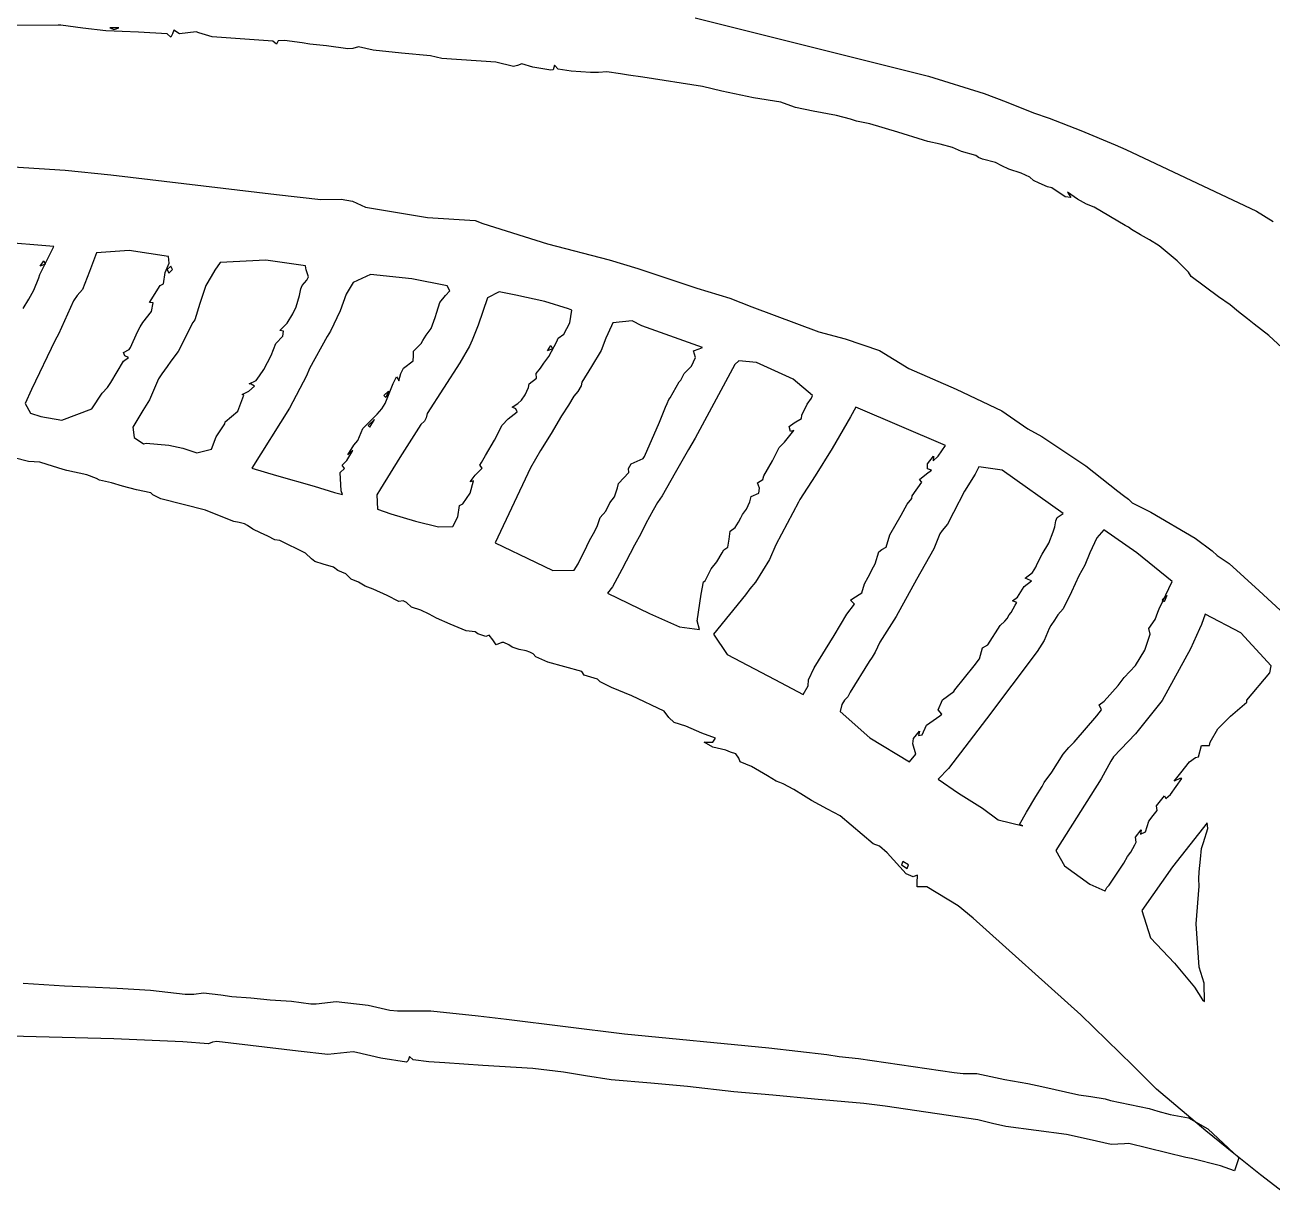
# Model space of a CAD drawing. Extents: x 0 to 208, y 1 to 205.
# Drawn here: x 192.625 to 196.287, y 198.779 to 202.226 of the extents above; entities that cross this region are included whole.
import ezdxf

# ---------------------------------------------------------------- set-up
doc = ezdxf.new("R2010")
doc.units = 0

msp = doc.modelspace()

# ---------------------------------------------------------------- linework, layer by layer
at = {"layer": 'test'}
for p, q in [((192.722643, 202.225449), (192.559502, 202.224602)), ((192.730404, 202.225489), (192.722643, 202.225449)), ((192.794878, 202.216006), (192.730404, 202.225489)), ((192.900659, 202.217687), (192.874808, 202.217687)), ((192.874808, 202.217687), (192.887734, 202.212466)), ((192.887734, 202.212466), (192.900659, 202.217687)), ((192.900659, 202.217687), (192.900659, 202.217687)), ((194.593799, 202.246954), (195.278667, 202.075908)), ((192.863226, 202.208838), (192.794878, 202.216006)), ((192.958885, 202.204548), (192.863226, 202.208838)), ((193.043069, 202.19944), (192.958885, 202.204548)), ((193.05402, 202.189929), (193.043069, 202.19944)), ((193.058592, 202.200258), (193.05402, 202.189929)), ((193.062543, 202.210587), (193.058592, 202.200258)), ((193.079448, 202.199976), (193.062543, 202.210587)), ((193.128244, 202.205423), (193.079448, 202.199976)), ((193.136005, 202.203165), (193.128244, 202.205423)), ((193.174943, 202.190719), (193.136005, 202.203165)), ((193.353333, 202.178104), (193.174943, 202.190719)), ((193.364283, 202.169298), (193.353333, 202.178104)), ((193.368855, 202.179599), (193.364283, 202.169298)), ((193.387595, 202.180446), (193.368855, 202.179599)), ((193.439606, 202.173842), (193.387595, 202.180446)), ((193.461647, 202.16896), (193.439606, 202.173842)), ((193.51094, 202.164444), (193.461647, 202.16896)), ((193.573746, 202.155639), (193.51094, 202.164444)), ((193.587659, 202.156485), (193.573746, 202.155639)), ((193.604959, 202.161932), (193.587659, 202.156485)), ((193.648027, 202.15149), (193.604959, 202.161932)), ((193.73076, 202.142656), (193.648027, 202.15149)), ((193.816076, 202.134924), (193.73076, 202.142656)), ((193.849683, 202.127812), (193.816076, 202.134924)), ((194.007581, 202.116607), (193.849683, 202.127812)), ((194.059885, 202.10402), (194.007581, 202.116607)), ((194.084777, 202.111556), (194.07202, 202.107294)), ((194.116405, 202.102129), (194.084777, 202.111556)), ((194.07202, 202.107294), (194.059885, 202.10402)), ((194.169666, 202.092703), (194.116405, 202.102129)), ((194.176807, 202.094397), (194.169666, 202.092703)), ((194.179996, 202.107322), (194.176807, 202.094397)), ((194.190946, 202.096146), (194.179996, 202.107322)), ((194.229382, 202.090135), (194.190946, 202.096146)), ((194.285628, 202.085789), (194.229382, 202.090135)), ((194.309871, 202.086635), (194.285628, 202.085789)), ((194.333776, 202.088047), (194.309871, 202.086635)), ((194.374514, 202.082797), (194.333776, 202.088047)), ((194.397769, 202.078903), (194.374514, 202.082797)), ((194.439295, 202.072355), (194.397769, 202.078903)), ((194.614947, 202.045403), (194.439295, 202.072355)), ((195.278667, 202.075908), (195.442418, 202.02464)), ((194.671824, 202.031207), (194.614947, 202.045403)), ((194.764895, 202.011621), (194.671824, 202.031207)), ((194.845037, 201.999457), (194.764895, 202.011621)), ((194.863128, 201.99274), (194.845037, 201.999457)), ((195.442418, 202.02464), (195.50611, 202.000002)), ((195.50611, 202.000002), (195.586563, 201.968328)), ((194.888302, 201.983314), (194.863128, 201.99274)), ((194.940028, 201.97321), (194.888302, 201.983314)), ((195.007908, 201.960285), (194.940028, 201.97321)), ((195.586563, 201.968328), (195.633099, 201.952354)), ((195.049253, 201.949052), (195.007908, 201.960285)), ((195.067372, 201.943408), (195.049253, 201.949052)), ((195.106152, 201.935393), (195.067372, 201.943408)), ((195.18888, 201.911432), (195.106152, 201.935393)), ((195.633099, 201.952354), (195.726173, 201.916402)), ((195.263858, 201.88781), (195.18888, 201.911432)), ((195.726173, 201.916402), (195.826743, 201.87386)), ((195.276783, 201.883944), (195.263858, 201.88781)), ((195.312975, 201.875392), (195.276783, 201.883944)), ((195.349173, 201.866107), (195.312975, 201.875392)), ((195.375871, 201.854451), (195.349173, 201.866107)), ((195.417776, 201.842796), (195.375871, 201.854451)), ((195.826743, 201.87386), (195.857764, 201.860454)), ((195.857764, 201.860454), (196.241798, 201.679375)), ((195.425593, 201.836643), (195.417776, 201.842796)), ((195.436882, 201.831845), (195.425593, 201.836643)), ((195.47477, 201.821657), (195.436882, 201.831845)), ((195.493962, 201.812683), (195.47477, 201.821657)), ((192.59066, 201.809042), (192.743156, 201.799418)), ((192.743156, 201.799418), (192.877866, 201.78542)), ((192.877866, 201.78542), (193.363632, 201.728044)), ((195.514253, 201.802692), (195.493962, 201.812683)), ((195.550172, 201.790331), (195.514253, 201.802692)), ((195.576108, 201.778647), (195.550172, 201.790331)), ((195.586719, 201.769474), (195.576108, 201.778647)), ((195.603371, 201.761629), (195.586719, 201.769474)), ((195.628347, 201.750622), (195.603371, 201.761629)), ((195.640454, 201.748082), (195.628347, 201.750622)), ((195.680115, 201.72144), (195.640454, 201.748082)), ((193.363632, 201.728044), (193.494363, 201.713453)), ((193.494363, 201.713453), (193.553966, 201.714864)), ((193.553966, 201.714864), (193.586853, 201.708147)), ((193.586853, 201.708147), (193.625489, 201.691186)), ((195.69623, 201.7189), (195.680115, 201.72144)), ((195.71607, 201.714723), (195.68686, 201.735156)), ((195.68686, 201.735156), (195.69623, 201.7189)), ((195.742684, 201.699314), (195.71607, 201.714723)), ((193.625489, 201.691186), (193.807373, 201.66048)), ((195.764838, 201.691299), (195.742684, 201.699314)), ((195.856097, 201.63705), (195.764838, 201.691299)), ((196.241798, 201.679375), (196.290245, 201.648675)), ((193.807373, 201.66048), (193.94705, 201.65207)), ((193.94705, 201.65207), (193.969713, 201.642869)), ((193.969713, 201.642869), (194.159917, 201.583507)), ((195.866201, 201.631744), (195.856097, 201.63705)), ((195.874696, 201.625423), (195.866201, 201.631744)), ((192.709938, 201.575016), (192.479128, 201.595082)), ((195.90083, 201.61007), (195.874696, 201.625423)), ((195.927697, 201.595197), (195.90083, 201.61007)), ((195.955863, 201.576993), (195.927697, 201.595197)), ((192.669089, 201.492985), (192.709938, 201.575016)), ((192.931536, 201.563439), (192.83588, 201.556496)), ((193.046942, 201.546534), (192.931536, 201.563439)), ((194.159917, 201.583507), (194.340889, 201.53648)), ((196.008399, 201.5333), (195.955863, 201.576993)), ((192.670492, 201.517395), (192.680708, 201.533453)), ((192.684772, 201.523716), (192.670492, 201.517395)), ((192.680708, 201.533453), (192.684772, 201.523716)), ((192.83588, 201.556496), (192.815193, 201.502451)), ((193.036952, 201.499092), (193.0492, 201.52627)), ((193.0492, 201.52627), (193.046942, 201.546534)), ((193.198744, 201.528937), (193.183052, 201.505569)), ((193.332568, 201.53492), (193.198744, 201.528937)), ((193.449515, 201.518749), (193.332568, 201.53492)), ((194.340889, 201.53648), (194.42538, 201.510911)), ((196.042008, 201.500237), (196.008399, 201.5333)), ((192.666154, 201.483164), (192.669089, 201.492985)), ((192.670492, 201.517395), (192.670492, 201.517395)), ((192.815193, 201.502451), (192.794506, 201.449664)), ((193.03238, 201.46625), (193.036952, 201.499092)), ((193.053755, 201.518019), (193.042805, 201.50769)), ((193.042805, 201.50769), (193.047377, 201.49736)), ((193.047377, 201.49736), (193.058327, 201.50769)), ((193.058327, 201.50769), (193.053755, 201.518019)), ((193.058327, 201.50769), (193.058327, 201.50769)), ((193.172525, 201.487253), (193.156777, 201.461176)), ((193.183052, 201.505569), (193.172525, 201.487253)), ((193.450643, 201.506557), (193.449515, 201.518749)), ((193.457784, 201.48604), (193.450643, 201.506557)), ((193.452817, 201.476839), (193.457784, 201.48604)), ((193.6403, 201.493406), (193.588803, 201.469812)), ((193.761633, 201.480819), (193.6403, 201.493406)), ((194.42538, 201.510911), (194.598216, 201.453259)), ((196.050249, 201.486945), (196.042008, 201.500237)), ((196.129971, 201.427483), (196.050249, 201.486945)), ((192.651394, 201.447293), (192.666154, 201.483164)), ((192.794506, 201.449664), (192.778335, 201.431235)), ((192.991457, 201.411355), (193.021909, 201.461086)), ((193.021909, 201.461086), (193.03238, 201.46625)), ((193.156777, 201.461176), (193.139336, 201.408152)), ((193.431339, 201.431119), (193.435291, 201.451157)), ((193.435291, 201.451157), (193.439778, 201.46064)), ((193.439778, 201.46064), (193.452817, 201.476839)), ((193.588803, 201.469812), (193.569019, 201.435325)), ((193.86476, 201.459793), (193.761633, 201.480819)), ((193.872521, 201.445654), (193.86476, 201.459793)), ((194.598216, 201.453259), (194.662992, 201.433503)), ((192.620547, 201.393417), (192.636916, 201.420539)), ((192.636916, 201.420539), (192.651394, 201.447293)), ((192.767667, 201.416136), (192.723874, 201.318403)), ((192.778335, 201.431235), (192.767667, 201.416136)), ((193.422054, 201.398373), (193.431339, 201.431119)), ((193.569019, 201.435325), (193.550449, 201.38667)), ((193.843649, 201.41063), (193.859877, 201.431261)), ((193.859877, 201.431261), (193.872521, 201.445654)), ((193.983975, 201.42522), (193.956148, 201.344784)), ((194.017585, 201.442125), (193.983975, 201.42522)), ((194.066706, 201.432304), (194.017585, 201.442125)), ((194.152022, 201.414242), (194.066706, 201.432304)), ((194.221829, 201.392115), (194.152022, 201.414242)), ((194.662992, 201.433503), (194.695222, 201.423484)), ((194.695222, 201.423484), (194.759712, 201.398141)), ((196.16462, 201.404228), (196.129971, 201.427483)), ((192.971279, 201.352552), (192.996848, 201.384714)), ((193.002295, 201.409944), (192.991457, 201.411355)), ((192.996848, 201.384714), (193.002295, 201.409944)), ((193.139336, 201.408152), (193.123814, 201.360352)), ((193.3953, 201.350734), (193.411471, 201.378222)), ((193.411471, 201.378222), (193.422054, 201.398373)), ((193.550449, 201.38667), (193.522791, 201.327205)), ((193.829962, 201.367419), (193.834421, 201.382377)), ((193.834421, 201.382377), (193.843649, 201.41063)), ((194.231255, 201.388164), (194.221829, 201.392115)), ((194.225555, 201.350987), (194.231255, 201.388164)), ((194.759712, 201.398141), (194.956393, 201.324791)), ((196.189201, 201.383541), (196.16462, 201.404228)), ((196.215476, 201.362854), (196.189201, 201.383541)), ((192.955813, 201.325035), (192.9638, 201.339626)), ((192.9638, 201.339626), (192.971279, 201.352552)), ((193.117915, 201.352591), (193.074789, 201.267275)), ((193.123814, 201.360352), (193.117915, 201.352591)), ((193.373766, 201.328805), (193.3953, 201.350734)), ((193.81777, 201.334354), (193.829962, 201.367419)), ((193.956148, 201.344784), (193.938707, 201.300834)), ((194.207972, 201.318264), (194.225555, 201.350987)), ((194.34779, 201.342207), (194.331195, 201.306012)), ((194.351938, 201.35138), (194.34779, 201.342207)), ((194.408521, 201.357334), (194.351938, 201.35138)), ((194.436808, 201.342207), (194.408521, 201.357334)), ((194.614915, 201.279097), (194.436808, 201.342207)), ((196.234808, 201.347304), (196.215476, 201.362854)), ((196.278344, 201.31392), (196.234808, 201.347304)), ((192.723874, 201.318403), (192.714138, 201.300792)), ((192.935239, 201.278477), (192.955813, 201.325035)), ((193.362026, 201.290451), (193.382318, 201.312211)), ((193.384858, 201.327112), (193.373766, 201.328805)), ((193.382318, 201.312211), (193.384858, 201.327112)), ((193.512546, 201.311232), (193.461179, 201.217692)), ((193.522791, 201.327205), (193.512546, 201.311232)), ((193.793329, 201.299782), (193.803546, 201.315163)), ((193.803546, 201.315163), (193.81777, 201.334354)), ((194.186693, 201.296589), (194.190982, 201.305874)), ((194.190982, 201.305874), (194.207972, 201.318264)), ((194.331195, 201.306012), (194.316858, 201.269817)), ((194.956393, 201.324791), (195.033759, 201.304528)), ((195.033759, 201.304528), (195.134837, 201.269659)), ((196.565361, 201.04768), (196.278344, 201.31392)), ((192.714138, 201.300792), (192.645022, 201.156015)), ((192.914721, 201.264055), (192.931711, 201.27334)), ((192.931711, 201.27334), (192.935239, 201.278477)), ((193.074789, 201.267275), (193.053594, 201.238836)), ((193.348705, 201.255255), (193.362026, 201.290451)), ((193.766151, 201.268597), (193.788475, 201.290525)), ((193.766433, 201.254175), (193.766151, 201.268597)), ((193.788475, 201.290525), (193.793329, 201.299782)), ((193.930692, 201.282743), (193.902391, 201.233622)), ((193.938707, 201.300834), (193.930692, 201.282743)), ((194.159794, 201.26918), (194.17001, 201.285238)), ((194.174074, 201.275502), (194.159794, 201.26918)), ((194.159794, 201.26918), (194.159794, 201.26918)), ((194.163296, 201.252997), (194.186693, 201.296589)), ((194.17001, 201.285238), (194.174074, 201.275502)), ((194.316858, 201.269817), (194.28889, 201.223378)), ((194.588443, 201.268824), (194.605291, 201.274553)), ((194.593946, 201.249294), (194.588443, 201.268824)), ((194.605291, 201.274553), (194.614915, 201.279097)), ((195.134837, 201.269659), (195.221106, 201.217053)), ((192.877586, 201.176578), (192.914693, 201.238796)), ((192.914693, 201.238796), (192.92903, 201.249746)), ((192.918813, 201.254375), (192.914721, 201.264055)), ((192.92903, 201.249746), (192.918813, 201.254375)), ((193.053594, 201.238836), (193.042983, 201.223003)), ((193.326776, 201.214178), (193.348705, 201.255255)), ((193.737308, 201.218164), (193.765022, 201.239923)), ((193.765022, 201.239923), (193.766433, 201.254175)), ((193.902391, 201.233622), (193.806114, 201.085374)), ((194.139054, 201.218086), (194.149411, 201.232818)), ((194.149411, 201.232818), (194.163296, 201.252997)), ((194.582347, 201.224402), (194.593946, 201.249294)), ((194.721841, 201.240153), (194.709931, 201.228723)), ((194.773547, 201.235242), (194.721841, 201.240153)), ((194.881048, 201.186127), (194.773547, 201.235242)), ((193.027545, 201.201244), (193.017554, 201.186483)), ((193.042983, 201.223003), (193.027545, 201.201244)), ((193.304735, 201.182343), (193.314133, 201.195551)), ((193.314133, 201.195551), (193.326776, 201.214178)), ((193.45243, 201.195791), (193.40189, 201.101306)), ((193.461179, 201.217692), (193.45243, 201.195791)), ((193.706461, 201.173431), (193.716367, 201.193131)), ((193.716367, 201.193131), (193.720205, 201.187147)), ((193.723338, 201.180713), (193.729011, 201.20298)), ((193.729011, 201.20298), (193.737308, 201.218164)), ((194.12689, 201.202761), (194.139054, 201.218086)), ((194.127454, 201.18882), (194.12689, 201.202761)), ((194.28889, 201.223378), (194.260112, 201.176842)), ((194.551274, 201.182887), (194.560616, 201.202389)), ((194.560616, 201.202389), (194.582347, 201.224402)), ((194.709931, 201.228723), (194.592888, 201.012465)), ((195.221106, 201.217053), (195.35951, 201.156818)), ((192.645022, 201.156015), (192.625605, 201.114238)), ((192.851876, 201.145053), (192.868188, 201.16162)), ((192.868188, 201.16162), (192.877586, 201.176578)), ((193.017554, 201.186483), (192.991279, 201.1251)), ((193.283201, 201.150876), (193.299175, 201.165241)), ((193.284048, 201.172466), (193.304735, 201.182343)), ((193.289692, 201.171337), (193.284048, 201.172466)), ((193.299175, 201.165241), (193.289692, 201.171337)), ((193.683319, 201.114749), (193.706461, 201.173431)), ((193.720205, 201.187147), (193.723338, 201.180713)), ((194.093729, 201.139544), (194.104143, 201.161839)), ((194.104143, 201.161839), (194.106118, 201.172761)), ((194.106118, 201.172761), (194.127454, 201.18882)), ((194.258136, 201.166343), (194.248456, 201.149749)), ((194.260112, 201.176842), (194.258136, 201.166343)), ((194.51975, 201.1315), (194.546589, 201.178541)), ((194.546589, 201.178541), (194.551274, 201.182887)), ((194.937924, 201.138257), (194.881048, 201.186127)), ((195.35951, 201.156818), (195.493944, 201.093301)), ((192.822147, 201.098856), (192.851876, 201.145053)), ((192.991279, 201.1251), (192.971609, 201.094075)), ((193.250858, 201.091601), (193.267707, 201.139474)), ((193.263389, 201.141449), (193.283201, 201.150876)), ((193.267707, 201.139474), (193.263389, 201.141449)), ((193.679572, 201.138382), (193.692413, 201.151138)), ((193.685357, 201.132596), (193.679572, 201.138382)), ((193.679572, 201.138382), (193.679572, 201.138382)), ((193.692413, 201.151138), (193.685357, 201.132596)), ((194.072506, 201.11468), (194.08292, 201.123937)), ((194.08292, 201.123937), (194.093729, 201.139544)), ((194.237223, 201.135694), (194.221645, 201.109335)), ((194.248456, 201.149749), (194.237223, 201.135694)), ((194.511537, 201.11468), (194.515714, 201.126618)), ((194.515714, 201.126618), (194.51975, 201.1315)), ((194.922458, 201.112434), (194.935384, 201.130157)), ((194.935384, 201.130157), (194.937924, 201.138257)), ((192.625605, 201.114238), (192.641268, 201.086326)), ((192.641268, 201.086326), (192.671519, 201.076392)), ((192.733174, 201.065131), (192.822065, 201.098811)), ((192.822065, 201.098811), (192.822147, 201.098856)), ((192.971609, 201.094075), (192.942049, 201.045059)), ((193.213292, 201.060576), (193.250858, 201.091601)), ((193.40189, 201.101306), (193.291107, 200.924454)), ((193.617231, 201.041151), (193.659528, 201.083705)), ((193.659528, 201.083705), (193.673667, 201.099227)), ((193.673667, 201.099227), (193.683319, 201.114749)), ((193.806114, 201.085374), (193.803574, 201.072449)), ((194.044707, 201.069948), (194.071066, 201.090381)), ((194.056391, 201.10373), (194.072506, 201.11468)), ((194.066607, 201.099101), (194.056391, 201.10373)), ((194.071066, 201.090381), (194.066607, 201.099101)), ((194.221645, 201.109335), (194.201212, 201.07877)), ((194.488959, 201.059946), (194.506655, 201.103899)), ((194.506655, 201.103899), (194.511537, 201.11468)), ((194.906936, 201.07984), (194.922458, 201.112434)), ((195.065502, 201.104229), (195.049952, 201.075793)), ((195.328234, 200.991295), (195.065502, 201.104229)), ((195.493944, 201.093301), (195.57063, 201.040537)), ((192.671519, 201.076392), (192.733174, 201.065131)), ((193.186481, 201.017162), (193.212727, 201.054762)), ((193.212727, 201.054762), (193.213292, 201.060576)), ((193.651987, 201.067437), (193.63336, 201.0496)), ((193.63336, 201.0496), (193.638299, 201.044661)), ((193.638299, 201.044661), (193.651987, 201.067465)), ((193.651987, 201.067465), (193.651987, 201.067437)), ((193.787515, 201.053032), (193.726335, 200.95564)), ((193.798465, 201.062994), (193.787515, 201.053032)), ((193.803574, 201.072449), (193.798465, 201.062994)), ((194.004123, 201.006439), (194.026362, 201.050841)), ((194.026362, 201.050841), (194.044707, 201.069948)), ((194.201212, 201.07877), (194.170475, 201.026082)), ((194.44471, 200.958956), (194.488959, 201.059946)), ((194.869287, 201.046538), (194.883624, 201.057827)), ((194.87338, 201.031919), (194.869287, 201.046538)), ((194.883624, 201.057827), (194.905807, 201.070216)), ((194.905807, 201.070216), (194.906936, 201.07984)), ((195.049952, 201.075793), (194.99578, 200.982792)), ((192.942049, 201.045059), (192.946226, 201.014791)), ((192.946226, 201.014791), (192.973037, 200.996588)), ((193.173132, 200.98038), (193.186481, 201.017162)), ((193.602922, 201.005854), (193.617231, 201.041151)), ((194.170475, 201.026082), (194.139453, 200.976981)), ((194.592888, 201.012465), (194.573471, 200.979022)), ((194.855286, 201.000984), (194.883568, 201.035362)), ((194.883568, 201.035362), (194.87338, 201.031919)), ((195.57063, 201.040537), (195.611033, 201.017282)), ((195.611033, 201.017282), (195.740443, 200.931966)), ((192.973037, 200.996588), (192.980798, 200.998563)), ((192.980798, 200.998563), (193.04771, 200.992439)), ((193.04771, 200.992439), (193.088714, 200.98338)), ((193.088714, 200.98338), (193.13033, 200.969494)), ((193.13033, 200.969494), (193.173262, 200.980444)), ((193.173262, 200.980444), (193.173132, 200.98038)), ((193.570072, 200.947637), (193.588162, 200.97611)), ((193.572979, 200.963749), (193.591069, 200.992222)), ((193.588162, 200.97611), (193.58057, 200.96993)), ((193.591069, 200.992222), (193.602922, 201.005854)), ((193.97782, 200.962277), (194.004123, 201.006439)), ((194.139453, 200.976981), (194.110238, 200.925275)), ((194.573471, 200.979022), (194.534945, 200.910614)), ((194.820573, 200.946273), (194.839764, 200.985208)), ((194.839764, 200.985208), (194.855286, 201.000984)), ((194.99578, 200.982792), (194.946176, 200.902576)), ((195.306644, 200.959452), (195.328234, 200.991295)), ((192.636087, 200.944723), (192.593627, 200.954713)), ((192.668661, 200.942465), (192.636087, 200.944723)), ((192.690816, 200.935889), (192.668661, 200.942465)), ((193.557174, 200.933357), (193.570072, 200.947637)), ((193.58057, 200.96993), (193.572979, 200.963749)), ((193.726335, 200.95564), (193.669707, 200.863649)), ((193.960605, 200.933462), (193.965741, 200.941703)), ((193.965741, 200.941703), (193.97782, 200.962277)), ((194.397762, 200.923847), (194.405664, 200.937902)), ((194.405664, 200.937902), (194.440872, 200.953339)), ((194.440872, 200.953339), (194.44471, 200.958956)), ((194.794609, 200.902068), (194.820573, 200.946273)), ((195.275657, 200.922622), (195.275939, 200.937524)), ((195.275939, 200.937524), (195.293098, 200.959452)), ((195.293098, 200.959452), (195.291969, 200.946527)), ((195.291969, 200.946527), (195.306644, 200.959452)), ((192.706338, 200.930978), (192.690816, 200.935889)), ((192.721832, 200.925814), (192.706338, 200.930978)), ((192.73789, 200.920847), (192.721832, 200.925814)), ((192.747994, 200.917403), (192.73789, 200.920847)), ((192.807142, 200.905042), (192.747994, 200.917403)), ((192.835581, 200.894515), (192.807142, 200.905042)), ((193.291107, 200.924454), (193.363728, 200.903401)), ((193.363728, 200.903401), (193.474898, 200.872167)), ((193.550712, 200.912275), (193.563835, 200.923959)), ((193.553534, 200.858198), (193.550712, 200.912275)), ((193.563835, 200.923959), (193.557174, 200.933357)), ((193.932439, 200.884892), (193.947001, 200.903801)), ((193.947001, 200.903801), (193.967575, 200.924685)), ((193.967575, 200.924685), (193.960605, 200.933462)), ((194.110238, 200.925275), (194.006445, 200.705819)), ((194.367909, 200.879437), (194.398327, 200.912445)), ((194.398327, 200.912445), (194.397762, 200.923847)), ((194.534945, 200.910614), (194.496168, 200.843711)), ((194.791589, 200.891711), (194.794609, 200.902068)), ((194.946176, 200.902576), (194.900501, 200.832929)), ((195.252063, 200.891691), (195.272637, 200.907749)), ((195.272637, 200.907749), (195.28703, 200.9187)), ((195.28703, 200.9187), (195.275657, 200.922622)), ((195.415689, 200.907244), (195.384243, 200.856949)), ((195.426441, 200.928975), (195.415689, 200.907244)), ((195.494942, 200.919239), (195.426441, 200.928975)), ((195.674336, 200.791141), (195.494942, 200.919239)), ((195.740443, 200.931966), (195.834894, 200.856991)), ((192.844076, 200.889915), (192.835581, 200.894515)), ((192.879538, 200.881166), (192.844076, 200.889915)), ((192.911288, 200.871966), (192.879538, 200.881166)), ((192.952543, 200.861524), (192.911288, 200.871966)), ((193.474898, 200.872167), (193.534128, 200.852863)), ((193.669707, 200.863649), (193.658503, 200.846011)), ((193.932298, 200.850955), (193.942627, 200.88715)), ((193.942627, 200.88715), (193.932439, 200.884892)), ((194.356309, 200.840603), (194.364832, 200.866511)), ((194.364832, 200.866511), (194.367909, 200.879437)), ((194.776518, 200.881918), (194.791589, 200.891711)), ((194.78188, 200.866452), (194.776518, 200.881918)), ((194.780469, 200.851043), (194.78188, 200.866452)), ((195.230168, 200.843267), (195.258723, 200.883337)), ((195.258723, 200.883337), (195.252063, 200.891691)), ((192.995023, 200.852295), (192.952543, 200.861524)), ((193.001034, 200.846368), (192.995023, 200.852295)), ((193.024289, 200.834769), (193.001034, 200.846368)), ((193.155765, 200.801817), (193.024289, 200.834769)), ((193.534128, 200.852863), (193.558004, 200.847078)), ((193.553545, 200.858282), (193.553534, 200.858198)), ((193.558004, 200.847078), (193.553545, 200.858282)), ((193.658503, 200.846011), (193.661043, 200.804439)), ((193.911441, 200.820331), (193.932298, 200.850955)), ((194.342368, 200.822823), (194.356309, 200.840603)), ((194.496168, 200.843711), (194.482988, 200.823532)), ((194.743809, 200.804363), (194.754138, 200.826348)), ((194.754138, 200.826348), (194.757412, 200.841983)), ((194.757412, 200.841983), (194.780469, 200.851043)), ((194.900501, 200.832929), (194.896522, 200.825168)), ((195.216254, 200.81877), (195.229886, 200.835506)), ((195.229886, 200.835506), (195.230168, 200.843267)), ((195.384243, 200.856949), (195.3515, 200.794079)), ((195.834894, 200.856991), (195.850726, 200.844066)), ((195.850726, 200.844066), (195.866249, 200.833708)), ((195.866249, 200.833708), (195.876804, 200.823379)), ((193.211755, 200.7789), (193.155765, 200.801817)), ((193.661043, 200.804439), (193.699826, 200.790215)), ((193.699826, 200.790215), (193.772422, 200.768851)), ((193.896822, 200.781793), (193.901338, 200.814771)), ((193.901338, 200.814771), (193.911441, 200.820331)), ((194.314371, 200.779558), (194.331474, 200.798665)), ((194.331474, 200.798665), (194.342368, 200.822823)), ((194.470062, 200.801349), (194.44867, 200.762052)), ((194.482988, 200.823532), (194.470062, 200.801349)), ((194.732661, 200.788305), (194.743809, 200.804363)), ((194.896522, 200.825168), (194.830612, 200.699317)), ((195.198446, 200.786905), (195.216254, 200.81877)), ((195.3515, 200.794079), (195.333946, 200.760094)), ((195.656556, 200.780331), (195.674336, 200.791141)), ((195.876804, 200.823379), (195.931098, 200.795151)), ((195.931098, 200.795151), (196.061087, 200.718931)), ((193.238877, 200.768458), (193.211755, 200.7789)), ((193.254399, 200.765551), (193.238877, 200.768458)), ((193.269893, 200.760866), (193.254399, 200.765551)), ((193.27915, 200.755956), (193.269893, 200.760866)), ((193.294757, 200.745147), (193.27915, 200.755956)), ((193.772422, 200.768851), (193.839642, 200.7522)), ((193.839642, 200.7522), (193.881687, 200.753329)), ((193.881687, 200.753329), (193.881752, 200.753354)), ((193.881752, 200.753354), (193.896822, 200.781793)), ((194.298764, 200.739313), (194.306525, 200.756811)), ((194.306525, 200.756811), (194.314371, 200.779558)), ((194.44867, 200.762052), (194.433684, 200.732016)), ((194.710619, 200.750064), (194.720271, 200.766602)), ((194.720271, 200.766602), (194.72792, 200.778991)), ((194.72792, 200.778991), (194.732661, 200.788305)), ((195.165333, 200.729241), (195.198446, 200.786905)), ((195.333946, 200.760094), (195.31817, 200.742144)), ((195.649077, 200.75273), (195.652153, 200.769946)), ((195.652153, 200.769946), (195.656556, 200.780331)), ((193.316911, 200.734676), (193.294757, 200.745147)), ((193.33884, 200.724827), (193.316911, 200.734676)), ((193.359132, 200.714328), (193.33884, 200.724827)), ((194.280279, 200.706181), (194.286967, 200.719022)), ((194.286967, 200.719022), (194.298764, 200.739313)), ((194.433684, 200.732016), (194.414972, 200.698409)), ((194.688945, 200.692575), (194.692924, 200.716451)), ((194.692924, 200.716451), (194.696508, 200.739706)), ((194.696508, 200.739706), (194.710619, 200.750064)), ((195.15379, 200.692549), (195.165333, 200.729241)), ((195.311396, 200.732182), (195.294463, 200.688073)), ((195.31817, 200.742144), (195.311396, 200.732182)), ((195.631777, 200.704417), (195.645041, 200.738026)), ((195.645041, 200.738026), (195.649077, 200.75273)), ((195.773207, 200.719936), (195.752717, 200.675892)), ((195.793357, 200.744094), (195.773207, 200.719936)), ((195.890549, 200.676333), (195.793357, 200.744094)), ((196.061087, 200.718931), (196.111311, 200.682194)), ((193.373327, 200.71207), (193.359132, 200.714328)), ((193.448678, 200.675105), (193.373327, 200.71207)), ((194.006445, 200.705819), (194.124132, 200.648836)), ((194.259902, 200.664073), (194.270232, 200.68476)), ((194.270232, 200.68476), (194.280279, 200.706181)), ((194.414972, 200.698409), (194.377722, 200.626846)), ((194.672773, 200.676404), (194.677148, 200.68535)), ((194.677148, 200.68535), (194.688945, 200.692575)), ((194.830612, 200.699317), (194.811421, 200.65697)), ((195.132454, 200.678692), (195.14157, 200.685832)), ((195.14157, 200.685832), (195.15379, 200.692549)), ((195.294463, 200.688073), (195.2432, 200.597584)), ((195.611852, 200.672593), (195.631777, 200.704417)), ((196.111311, 200.682194), (196.126382, 200.668253)), ((193.466627, 200.658425), (193.448678, 200.675105)), ((193.47659, 200.650918), (193.466627, 200.658425)), ((193.500833, 200.643129), (193.47659, 200.650918)), ((193.531617, 200.634041), (193.500833, 200.643129)), ((194.124132, 200.648836), (194.175838, 200.624141)), ((194.238369, 200.624901), (194.249545, 200.643386)), ((194.249545, 200.643386), (194.259902, 200.664073)), ((194.640572, 200.628934), (194.656856, 200.64948)), ((194.656856, 200.64948), (194.672773, 200.676404)), ((194.811421, 200.65697), (194.790734, 200.623354)), ((195.117214, 200.635309), (195.121702, 200.643973)), ((195.121702, 200.643973), (195.132454, 200.678692)), ((195.593423, 200.634346), (195.597487, 200.644083)), ((195.597487, 200.644083), (195.611852, 200.672593)), ((195.752717, 200.675892), (195.737675, 200.639697)), ((195.994192, 200.591754), (195.890549, 200.676333)), ((196.126382, 200.668253), (196.161292, 200.644998)), ((196.161292, 200.644998), (196.249608, 200.564852)), ((193.544571, 200.624389), (193.531617, 200.634041)), ((193.567206, 200.614314), (193.544571, 200.624389)), ((193.574995, 200.606722), (193.567206, 200.614314)), ((193.582784, 200.599131), (193.574995, 200.606722)), ((194.175838, 200.624141), (194.238293, 200.624988)), ((194.238293, 200.624988), (194.238369, 200.624901)), ((194.377722, 200.626846), (194.3506, 200.576458)), ((194.622623, 200.593983), (194.640572, 200.628934)), ((194.790734, 200.623354), (194.770047, 200.590402)), ((195.100874, 200.604852), (195.117214, 200.635309)), ((195.562068, 200.601298), (195.584082, 200.618288)), ((195.584082, 200.618288), (195.593423, 200.634346)), ((195.719585, 200.608216), (195.697938, 200.56168)), ((195.737675, 200.639697), (195.719585, 200.608216)), ((193.605164, 200.589676), (193.582784, 200.599131)), ((193.62413, 200.578303), (193.605164, 200.589676)), ((193.647385, 200.569272), (193.62413, 200.578303)), ((194.3506, 200.576458), (194.335614, 200.557379)), ((194.611051, 200.555107), (194.617994, 200.590597)), ((194.617994, 200.590597), (194.622623, 200.593983)), ((194.754356, 200.570139), (194.74095, 200.552359)), ((194.770047, 200.590402), (194.754356, 200.570139)), ((195.082444, 200.55868), (195.090516, 200.585463)), ((195.090516, 200.585463), (195.100874, 200.604852)), ((195.2432, 200.597584), (195.183538, 200.489219)), ((195.549425, 200.561392), (195.558992, 200.576914)), ((195.558992, 200.576914), (195.581005, 200.593904)), ((195.571551, 200.597601), (195.562068, 200.601298)), ((195.581005, 200.593904), (195.571551, 200.597601)), ((195.956315, 200.511391), (195.994192, 200.591754)), ((193.688674, 200.550504), (193.647385, 200.569272)), ((193.723537, 200.533373), (193.688674, 200.550504)), ((193.736378, 200.535631), (193.723537, 200.533373)), ((193.745465, 200.530522), (193.736378, 200.535631)), ((194.335614, 200.557379), (194.45971, 200.498076)), ((194.599029, 200.475961), (194.611051, 200.555107)), ((194.74095, 200.552359), (194.647614, 200.437334)), ((195.049227, 200.537175), (195.055916, 200.542537)), ((195.060967, 200.525124), (195.049227, 200.537175)), ((195.055916, 200.542537), (195.082444, 200.55868)), ((195.525013, 200.53492), (195.540196, 200.54587)), ((195.537938, 200.530517), (195.525013, 200.53492)), ((195.540196, 200.54587), (195.549425, 200.561392)), ((195.697938, 200.56168), (195.67347, 200.512201)), ((195.965079, 200.538493), (195.97792, 200.551249)), ((195.970864, 200.532707), (195.965079, 200.538493)), ((195.965079, 200.538493), (195.965079, 200.538493)), ((195.97792, 200.551249), (195.970864, 200.532707)), ((196.249608, 200.564852), (196.34871, 200.473886)), ((193.760367, 200.516976), (193.745465, 200.530522)), ((193.787771, 200.507408), (193.760367, 200.516976)), ((193.811788, 200.496007), (193.787771, 200.507408)), ((194.45971, 200.498076), (194.547614, 200.458497)), ((195.039123, 200.495801), (195.060967, 200.525124)), ((195.515784, 200.494138), (195.521711, 200.500884)), ((195.521711, 200.500884), (195.532915, 200.522332)), ((195.532915, 200.522332), (195.537938, 200.530517)), ((195.67347, 200.512201), (195.658117, 200.49411)), ((195.94449, 200.480318), (195.95163, 200.501824)), ((195.95163, 200.501824), (195.956315, 200.511391)), ((193.834253, 200.484774), (193.811788, 200.496007)), ((193.873905, 200.466599), (193.834253, 200.484774)), ((193.920502, 200.447126), (193.873905, 200.466599)), ((194.605701, 200.450877), (194.598899, 200.476023)), ((194.598899, 200.476023), (194.599029, 200.475961)), ((195.001698, 200.433503), (195.039123, 200.495801)), ((195.183538, 200.489219), (195.135572, 200.413508)), ((195.452309, 200.406514), (195.488634, 200.463094)), ((195.488634, 200.463094), (195.502519, 200.475766)), ((195.502519, 200.475766), (195.50966, 200.483527)), ((195.50966, 200.483527), (195.515784, 200.494138)), ((195.638023, 200.463066), (195.632717, 200.45395)), ((195.648973, 200.478588), (195.638023, 200.463066)), ((195.658117, 200.49411), (195.648973, 200.478588)), ((195.925412, 200.453592), (195.94449, 200.480318)), ((196.079951, 200.465643), (196.074645, 200.452717)), ((196.090534, 200.49612), (196.079951, 200.465643)), ((196.195179, 200.441738), (196.090534, 200.49612)), ((193.947088, 200.443739), (193.920502, 200.447126)), ((193.955385, 200.438574), (193.947088, 200.443739)), ((193.978358, 200.430701), (193.955385, 200.438574)), ((193.988038, 200.434793), (193.978358, 200.430701)), ((193.998988, 200.420484), (193.988038, 200.434793)), ((194.547614, 200.458497), (194.605701, 200.450877)), ((194.647614, 200.437334), (194.687325, 200.377788)), ((194.943224, 200.338056), (195.001698, 200.433503)), ((195.632717, 200.45395), (195.617815, 200.418709)), ((195.913276, 200.39067), (195.929052, 200.437731)), ((195.929052, 200.437731), (195.925412, 200.453592)), ((196.074645, 200.452717), (196.047665, 200.394613)), ((196.285036, 200.344434), (196.195179, 200.441738)), ((194.009402, 200.406373), (193.998988, 200.420484)), ((194.025658, 200.413033), (194.009402, 200.406373)), ((194.031698, 200.412751), (194.025658, 200.413033)), ((194.046402, 200.405611), (194.031698, 200.412751)), ((194.055856, 200.399289), (194.046402, 200.405611)), ((194.076543, 200.392544), (194.055856, 200.399289)), ((194.09723, 200.387972), (194.076543, 200.392544)), ((194.107587, 200.384388), (194.09723, 200.387972)), ((195.135572, 200.413508), (195.121687, 200.384851)), ((195.428236, 200.364779), (195.437493, 200.397455)), ((195.437493, 200.397455), (195.452309, 200.406514)), ((195.59727, 200.386849), (195.448931, 200.18926)), ((195.617815, 200.418709), (195.59727, 200.386849)), ((195.886409, 200.345092), (195.913276, 200.39067)), ((196.047665, 200.394613), (195.964502, 200.242145)), ((194.117917, 200.379816), (194.107587, 200.384388)), ((194.125678, 200.37118), (194.117917, 200.379816)), ((194.160992, 200.355065), (194.125678, 200.37118)), ((194.260724, 200.328226), (194.160992, 200.355065)), ((194.687325, 200.377788), (194.826935, 200.303843)), ((195.104217, 200.357137), (195.048275, 200.266651)), ((195.113079, 200.370063), (195.104217, 200.357137)), ((195.121687, 200.384851), (195.113079, 200.370063)), ((195.41229, 200.344487), (195.428236, 200.364779)), ((194.267864, 200.317163), (194.260724, 200.328226)), ((194.306644, 200.305591), (194.267864, 200.317163)), ((194.92615, 200.303421), (194.943224, 200.338056)), ((195.356134, 200.274132), (195.41229, 200.344487)), ((195.853248, 200.310277), (195.886409, 200.345092)), ((196.213072, 200.243568), (196.281085, 200.323493)), ((196.281085, 200.323493), (196.285036, 200.344434)), ((194.314405, 200.297294), (194.306644, 200.305591)), ((194.348015, 200.280502), (194.314405, 200.297294)), ((194.407476, 200.25592), (194.348015, 200.280502)), ((194.826935, 200.303843), (194.910851, 200.260084)), ((194.910851, 200.260084), (194.924793, 200.285908)), ((194.924739, 200.285924), (194.92615, 200.303421)), ((194.924793, 200.285908), (194.924739, 200.285924)), ((195.794043, 200.240573), (195.835157, 200.286796)), ((195.835157, 200.286796), (195.853248, 200.310277)), ((194.502503, 200.211744), (194.407476, 200.25592)), ((195.031568, 200.243255), (195.024512, 200.231373)), ((195.04153, 200.253725), (195.031568, 200.243255)), ((195.048275, 200.266651), (195.04153, 200.253725)), ((195.306973, 200.214905), (195.319899, 200.244584)), ((195.319899, 200.244584), (195.353312, 200.268826)), ((195.353312, 200.268826), (195.356134, 200.274132)), ((195.779678, 200.230329), (195.794043, 200.240573)), ((195.964502, 200.242145), (195.886485, 200.14464)), ((196.213072, 200.237274), (196.213072, 200.243568)), ((194.516163, 200.192722), (194.502503, 200.211744)), ((195.024512, 200.231373), (195.018924, 200.210178)), ((195.018924, 200.210178), (195.106162, 200.133115)), ((195.318093, 200.202854), (195.306973, 200.214905)), ((195.772792, 200.197422), (195.786056, 200.214863)), ((195.786056, 200.214863), (195.779678, 200.230329)), ((196.165738, 200.196773), (196.213072, 200.237274)), ((194.532024, 200.177849), (194.516163, 200.192722)), ((194.56619, 200.167322), (194.532024, 200.177849)), ((194.612799, 200.146833), (194.56619, 200.167322)), ((195.259727, 200.141609), (195.272427, 200.169891)), ((195.272427, 200.169891), (195.311574, 200.197323)), ((195.311574, 200.197323), (195.318093, 200.202854)), ((195.448931, 200.18926), (195.398308, 200.121812)), ((195.706729, 200.120392), (195.772792, 200.197422)), ((196.128459, 200.159271), (196.165738, 200.196773)), ((194.652866, 200.131988), (194.612799, 200.146833)), ((194.64533, 200.120643), (194.652866, 200.131988)), ((195.106162, 200.133115), (195.222872, 200.062404)), ((195.232633, 200.114967), (195.234609, 200.130913)), ((195.234609, 200.130913), (195.251768, 200.152842)), ((195.251768, 200.152842), (195.24951, 200.139916)), ((195.24951, 200.139916), (195.259727, 200.141609)), ((195.886485, 200.14464), (195.82185, 200.076822)), ((196.105204, 200.120652), (196.128459, 200.159271)), ((194.619479, 200.120078), (194.64533, 200.120643)), ((194.644822, 200.106052), (194.619479, 200.120078)), ((194.683603, 200.09719), (194.644822, 200.106052)), ((194.697036, 200.091235), (194.683603, 200.09719)), ((195.241439, 200.08519), (195.232633, 200.114967)), ((195.398308, 200.121812), (195.336869, 200.043377)), ((195.673597, 200.085171), (195.690812, 200.104249)), ((195.690812, 200.104249), (195.706729, 200.120392)), ((196.071789, 200.077068), (196.08051, 200.110223)), ((196.08051, 200.110223), (196.103793, 200.110379)), ((196.103793, 200.110379), (196.105204, 200.120652)), ((194.712671, 200.086099), (194.697036, 200.091235)), ((194.721251, 200.073738), (194.712671, 200.086099)), ((194.725936, 200.062618), (194.721251, 200.073738)), ((194.758456, 200.049071), (194.725936, 200.062618)), ((195.222872, 200.062404), (195.241526, 200.085236)), ((195.241526, 200.085236), (195.241439, 200.08519)), ((195.640568, 200.032638), (195.673597, 200.085171)), ((195.814033, 200.06432), (195.785593, 200.012921)), ((195.82185, 200.076822), (195.814033, 200.06432)), ((196.019154, 200.030665), (196.044921, 200.062929)), ((196.044921, 200.062929), (196.062588, 200.075092)), ((196.062588, 200.075092), (196.071789, 200.077068)), ((194.80537, 200.021724), (194.758456, 200.049071)), ((194.831476, 200.005327), (194.80537, 200.021724)), ((195.336869, 200.043377), (195.306973, 200.01148)), ((195.617962, 200.001503), (195.640568, 200.032638)), ((196.000358, 200.005406), (196.019154, 200.030665)), ((194.841833, 200.001884), (194.831476, 200.005327)), ((194.852162, 199.998159), (194.841833, 200.001884)), ((194.88293, 199.981282), (194.852162, 199.998159)), ((195.306973, 200.01148), (195.366804, 199.97099)), ((195.594086, 199.960801), (195.612007, 199.990553)), ((195.612007, 199.990553), (195.617962, 200.001503)), ((195.785593, 200.012921), (195.652503, 199.802618)), ((195.989428, 199.96666), (196.02192, 200.013195)), ((196.016445, 200.01376), (196.000358, 200.005406)), ((196.02192, 200.013195), (196.016445, 200.01376)), ((194.91137, 199.963784), (194.88293, 199.981282)), ((194.934512, 199.94877), (194.91137, 199.963784)), ((194.981714, 199.924075), (194.934512, 199.94877)), ((195.366804, 199.97099), (195.436979, 199.926328)), ((195.566457, 199.915194), (195.594086, 199.960801)), ((195.947716, 199.933784), (195.971027, 199.962483)), ((195.971027, 199.962483), (195.975232, 199.955315)), ((195.975232, 199.955315), (195.989428, 199.96666)), ((195.019009, 199.903671), (194.981714, 199.924075)), ((195.436979, 199.926328), (195.483286, 199.892718)), ((195.5456, 199.878802), (195.566457, 199.915194)), ((195.938374, 199.904602), (195.950256, 199.919757)), ((195.950256, 199.919757), (195.947716, 199.933784)), ((195.116449, 199.821891), (195.019009, 199.903671)), ((195.483286, 199.892718), (195.555904, 199.874233)), ((195.55593, 199.87423), (195.5456, 199.878802)), ((195.555904, 199.874233), (195.55593, 199.87423)), ((195.915909, 199.857079), (195.925448, 199.888798)), ((195.925448, 199.888798), (195.938374, 199.904602)), ((196.096913, 199.883415), (195.995344, 199.754465)), ((196.098607, 199.86682), (196.096913, 199.883415)), ((195.886107, 199.841303), (195.903266, 199.863231)), ((195.888364, 199.826571), (195.886107, 199.841303)), ((195.903266, 199.863231), (195.901008, 199.850306)), ((195.901008, 199.850306), (195.915909, 199.857079)), ((196.086048, 199.825768), (196.098607, 199.86682)), ((195.134483, 199.815005), (195.116449, 199.821891)), ((195.15723, 199.79508), (195.134483, 199.815005)), ((195.652503, 199.802618), (195.677903, 199.757251)), ((195.872927, 199.79784), (195.884385, 199.819035)), ((195.884385, 199.819035), (195.888364, 199.826571)), ((196.07713, 199.776879), (196.080347, 199.808214)), ((196.080347, 199.808214), (196.086048, 199.825768)), ((195.212709, 199.733361), (195.15723, 199.79508)), ((195.203104, 199.770194), (195.199153, 199.759865)), ((195.21984, 199.759865), (195.203104, 199.770194)), ((195.830227, 199.733237), (195.852071, 199.764933)), ((195.852071, 199.764933), (195.863077, 199.785084)), ((195.863077, 199.785084), (195.872927, 199.79784)), ((196.073037, 199.739188), (196.07713, 199.776879)), ((195.199153, 199.759865), (195.215889, 199.749507)), ((195.233227, 199.725176), (195.212709, 199.733361)), ((195.215889, 199.749507), (195.21984, 199.759865)), ((195.21984, 199.759865), (195.21984, 199.759865)), ((195.240424, 199.727716), (195.233227, 199.725176)), ((195.246096, 199.729974), (195.240424, 199.727716)), ((195.244967, 199.70686), (195.246096, 199.729974)), ((195.677903, 199.757251), (195.752009, 199.70296)), ((195.808608, 199.700906), (195.830227, 199.733237)), ((195.995344, 199.754465), (195.904858, 199.625735)), ((196.072473, 199.719179), (196.073037, 199.739188)), ((195.244967, 199.695712), (195.244967, 199.70686)), ((195.273672, 199.695995), (195.244967, 199.695712)), ((195.365217, 199.640168), (195.273672, 199.695995)), ((195.752009, 199.70296), (195.796434, 199.683995)), ((195.79684, 199.684), (195.802202, 199.693794)), ((195.802202, 199.693794), (195.808608, 199.700906)), ((196.064091, 199.586645), (196.073037, 199.697815)), ((196.073037, 199.697815), (196.072473, 199.719179)), ((195.796434, 199.683995), (195.79684, 199.684)), ((195.409805, 199.603635), (195.365217, 199.640168)), ((195.904858, 199.625735), (195.93071, 199.54555)), ((195.725837, 199.319892), (195.409805, 199.603635)), ((196.073037, 199.459964), (196.064091, 199.586645)), ((195.93071, 199.54555), (196.000517, 199.471024)), ((196.000517, 199.471024), (196.059976, 199.401095)), ((196.08808, 199.412483), (196.073037, 199.459964)), ((192.619857, 199.41328), (192.741362, 199.405293)), ((192.741362, 199.405293), (192.811167, 199.401765)), ((192.811167, 199.401765), (192.896488, 199.398294)), ((192.896488, 199.398294), (192.993677, 199.392508)), ((196.059976, 199.401095), (196.083231, 199.363652)), ((196.089186, 199.359052), (196.088057, 199.412483)), ((196.088057, 199.412483), (196.08808, 199.412483)), ((192.993677, 199.392508), (193.095853, 199.380486)), ((193.095853, 199.380486), (193.120858, 199.380768)), ((193.120858, 199.380768), (193.149196, 199.384126)), ((193.149196, 199.384126), (193.200467, 199.378087)), ((193.200467, 199.378087), (193.232576, 199.373543)), ((193.232576, 199.373543), (193.288577, 199.369789)), ((193.288577, 199.369789), (193.345645, 199.364314)), ((193.345645, 199.364314), (193.408318, 199.360109)), ((196.083231, 199.363652), (196.089186, 199.359052)), ((193.408318, 199.360109), (193.465254, 199.352602)), ((193.465254, 199.352602), (193.480127, 199.35232)), ((193.480127, 199.35232), (193.539591, 199.358585)), ((193.539591, 199.358585), (193.633636, 199.34851)), ((193.633636, 199.34851), (193.696444, 199.333411)), ((193.696444, 199.333411), (193.719389, 199.331435)), ((193.719389, 199.331435), (193.816866, 199.331153)), ((193.816866, 199.331153), (193.956476, 199.316506)), ((193.956476, 199.316506), (194.039206, 199.306769)), ((194.039206, 199.306769), (194.385639, 199.264137)), ((195.878561, 199.171361), (195.725837, 199.319892)), ((192.886136, 199.249029), (191.841666, 199.276348)), ((194.385639, 199.264137), (194.809632, 199.222557)), ((193.088929, 199.240139), (192.886136, 199.249029)), ((193.163907, 199.234749), (193.088929, 199.240139)), ((193.175704, 199.239688), (193.163907, 199.234749)), ((193.18863, 199.241381), (193.175704, 199.239688)), ((193.427734, 199.212899), (193.18863, 199.241381)), ((194.809632, 199.222557), (194.980263, 199.203705)), ((193.514777, 199.203445), (193.427734, 199.212899)), ((193.589512, 199.210726), (193.514777, 199.203445)), ((193.598487, 199.209597), (193.589512, 199.210726)), ((193.670493, 199.192241), (193.598487, 199.209597)), ((193.745838, 199.18129), (193.670493, 199.192241)), ((193.750635, 199.185721), (193.745838, 199.18129)), ((193.754191, 199.197659), (193.750635, 199.185721)), ((193.765142, 199.18764), (193.754191, 199.197659)), ((193.811677, 199.182335), (193.765142, 199.18764)), ((193.858216, 199.1794), (193.811677, 199.182335)), ((193.969383, 199.170735), (193.858216, 199.1794)), ((194.980263, 199.203705), (195.016458, 199.197891)), ((195.016458, 199.197891), (195.073334, 199.192105)), ((195.073334, 199.192105), (195.354362, 199.15019)), ((194.116745, 199.162184), (193.969383, 199.170735)), ((194.20679, 199.151177), (194.116745, 199.162184)), ((194.271747, 199.14082), (194.20679, 199.151177)), ((195.354362, 199.15019), (195.380722, 199.14765)), ((195.380722, 199.14765), (195.420275, 199.14765)), ((195.420275, 199.14765), (195.502509, 199.130349)), ((195.94849, 199.102081), (195.878561, 199.171361)), ((194.347165, 199.128967), (194.271747, 199.14082)), ((194.463181, 199.119004), (194.347165, 199.128967)), ((194.571108, 199.109493), (194.463181, 199.119004)), ((194.7073, 199.094056), (194.571108, 199.109493)), ((195.502509, 199.130349), (195.569726, 199.118016)), ((195.569726, 199.118016), (195.611091, 199.109606)), ((195.611091, 199.109606), (195.719676, 199.084517)), ((194.821716, 199.083557), (194.7073, 199.094056)), ((194.944051, 199.072663), (194.821716, 199.083557)), ((195.088831, 199.059681), (194.944051, 199.072663)), ((195.719676, 199.084517), (195.755546, 199.080199)), ((195.755546, 199.080199), (195.797626, 199.072974)), ((195.797626, 199.072974), (195.813233, 199.06874)), ((195.813233, 199.06874), (195.926486, 199.044582)), ((196.092736, 198.979046), (195.94849, 199.102081)), ((195.15088, 199.051553), (195.088831, 199.059681)), ((195.423608, 199.011469), (195.15088, 199.051553)), ((195.926486, 199.044582), (195.952337, 199.037386)), ((195.952337, 199.037386), (195.988529, 199.02748)), ((195.466255, 199.001168), (195.423608, 199.011469)), ((195.505644, 198.992475), (195.466255, 199.001168)), ((195.988529, 199.02748), (196.041514, 199.017658)), ((196.041514, 199.017658), (196.09839, 198.985485)), ((195.683455, 198.96891), (195.505644, 198.992475)), ((195.750672, 198.95367), (195.683455, 198.96891)), ((196.175179, 198.913102), (196.092736, 198.979046)), ((196.09839, 198.985485), (196.190185, 198.900403)), ((195.815304, 198.939587), (195.750672, 198.95367)), ((195.854084, 198.941563), (195.815304, 198.939587)), ((195.86701, 198.941845), (195.854084, 198.941563)), ((196.034399, 198.901233), (195.86701, 198.941845)), ((196.05057, 198.898354), (196.034399, 198.901233)), ((196.135739, 198.876764), (196.05057, 198.898354)), ((196.253244, 198.850223), (196.175179, 198.913102)), ((196.190185, 198.900403), (196.176921, 198.862145)), ((196.176921, 198.862145), (196.135739, 198.876764)), ((196.346284, 198.779018), (196.253244, 198.850223))]:
    msp.add_line(p, q, dxfattribs=at)

doc.saveas('drawing.dxf')
